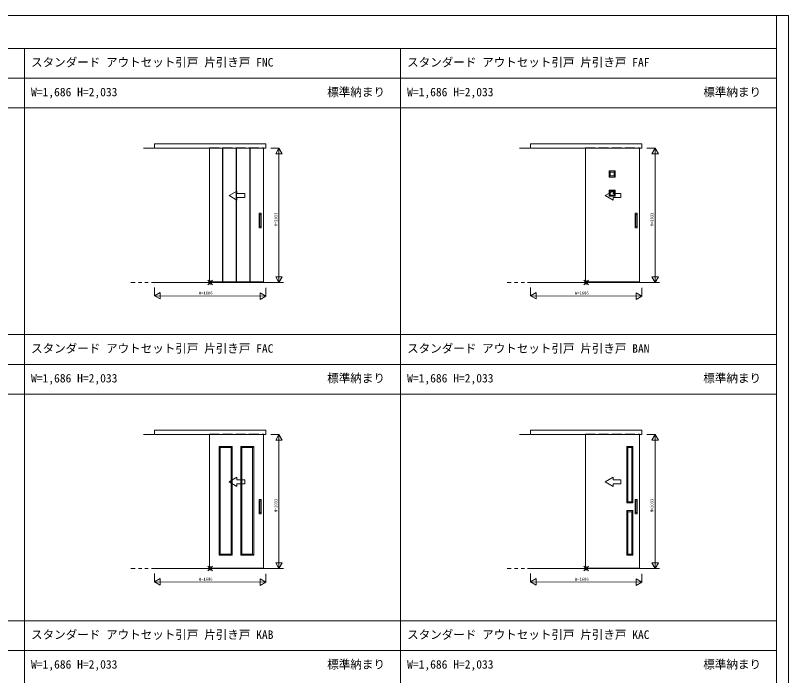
# Model space of a CAD drawing. Units: millimetres, scale not verified. Extents: x -14341 to 14341, y -10000 to 10000.
# Drawn here: x 2623 to 14341, y 1 to 10000 of the extents above; entities that cross this region are included whole.
import ezdxf
from ezdxf.enums import TextEntityAlignment as Align

# ---------------------------------------------------------------- set-up
doc = ezdxf.new("R2010")
doc.units = ezdxf.units.MM
doc.header["$LTSCALE"] = 50
doc.linetypes.add('USER2', pattern=[15, 10, -1, 1, -1, 1, -1])
doc.linetypes.add('USER3', pattern=[4, 3, -1])
doc.layers.add('0-0_0', color=7, linetype='Continuous')
for name, color, linetype, lineweight in [('0-1_YKK_F1', 7, 'Continuous', 18), ('0-2_YKK_A1', 4, 'Continuous', 18), ('0-3_YKK_N1', 2, 'Continuous', 18), ('0-8_YKK_IN', 1, 'Continuous', 18)]:
    doc.layers.add(name, color=color, linetype=linetype, lineweight=lineweight)
doc.styles.add('ＭＳ ゴシック', font='')
doc.styles.get('ＭＳ ゴシック').set_extended_font_data('MS Gothic')

msp = doc.modelspace()

# ---------------------------------------------------------------- linework, layer by layer
at = {"layer": '0-1_YKK_F1'}
for p, q in [((-14340.51, 10000), (14340.51, 10000)), ((14159.49, -10000), (14159.49, 10000)), ((14340.51, -10000), (14340.51, 10000)), ((-14340.51, 9500), (14159.49, 9500)), ((2759.49, -10000), (2759.49, 9500)), ((8459.49, -10000), (8459.49, 9500)), ((-14340.51, 9050), (14159.49, 9050)), ((-14340.51, 8600), (14159.49, 8600)), ((-14340.51, 5165), (14159.49, 5165)), ((-14340.51, 4715), (14159.49, 4715)), ((-14340.51, 4265), (14159.49, 4265)), ((-14340.51, 830), (14159.49, 830)), ((-14340.51, 380), (14159.49, 380))]:
    msp.add_line(p, q, dxfattribs=at)
at = {"layer": '0-2_YKK_A1'}
for p, q in [((4720.55, 7988.5), (4562.3, 7988.5)), ((4720.55, 7988.5), (4562.3, 7988.5)), ((4731.14, 7988.5), (4731.14, 8053.5)), ((4731.14, 7988.5), (4731.14, 8053.5)), ((4731.14, 7988.5), (6417.14, 7988.5)), ((4731.14, 7988.5), (6417.14, 7988.5)), ((5562.14, 7993.5), (5562.14, 5974.5)), ((5562.14, 7993.5), (5577.14, 7993.5)), ((5562.14, 5964.5), (5562.14, 7993.5)), ((5763.14, 5964.5), (5763.14, 7993.5)), ((5767.14, 5964.5), (5767.14, 7993.5)), ((5970.14, 5964.5), (5970.14, 7993.5)), ((5974.14, 5964.5), (5974.14, 7993.5)), ((6177.14, 5964.5), (6177.14, 7993.5)), ((6181.14, 5964.5), (6181.14, 7993.5)), ((6382.14, 7993.5), (6382.14, 5968.5)), ((6382.14, 5964.5), (6382.14, 7993.5)), ((10420.55, 7988.5), (10262.3, 7988.5)), ((10420.55, 7988.5), (10262.3, 7988.5)), ((10431.14, 7988.5), (10431.14, 8053.5)), ((10431.14, 7988.5), (10431.14, 8053.5)), ((10431.14, 7988.5), (12117.14, 7988.5)), ((10431.14, 7988.5), (12117.14, 7988.5)), ((11262.14, 7993.5), (11262.14, 5974.5)), ((11262.14, 7993.5), (11277.14, 7993.5)), ((11262.14, 5964.5), (11262.14, 7993.5)), ((12082.14, 7993.5), (12082.14, 5968.5)), ((12082.14, 5964.5), (12082.14, 7993.5)), ((11622.64, 7644.5), (11622.64, 7552.5)), ((11714.64, 7644.5), (11622.64, 7644.5)), ((11638.64, 7628.5), (11622.64, 7644.5)), ((11638.64, 7628.5), (11638.64, 7568.5)), ((11698.64, 7628.5), (11638.64, 7628.5)), ((11698.64, 7628.5), (11714.64, 7644.5)), ((11638.64, 7568.5), (11622.64, 7552.5)), ((11698.64, 7568.5), (11714.64, 7552.5)), ((5860.14, 7270.86), (5980.14, 7340.15)), ((5860.14, 7270.86), (5980.14, 7340.15)), ((5860.14, 7270.86), (5980.14, 7201.58)), ((5860.14, 7270.86), (5980.14, 7201.58)), ((5980.14, 7300.86), (5980.14, 7340.15)), ((5980.14, 7300.86), (5980.14, 7340.15)), ((5980.14, 7300.86), (6100.14, 7300.86)), ((5980.14, 7300.86), (6100.14, 7300.86)), ((6100.14, 7300.86), (6100.14, 7240.86)), ((6100.14, 7300.86), (6100.14, 7240.86)), ((11560.14, 7270.86), (11680.14, 7340.15)), ((11560.14, 7270.86), (11680.14, 7340.15)), ((11560.14, 7270.86), (11680.14, 7201.58)), ((11560.14, 7270.86), (11680.14, 7201.58)), ((11622.64, 7352.5), (11622.64, 7260.5)), ((11714.64, 7352.5), (11622.64, 7352.5)), ((11638.64, 7336.5), (11622.64, 7352.5)), ((11638.64, 7276.5), (11622.64, 7260.5)), ((11638.64, 7336.5), (11638.64, 7276.5)), ((11698.64, 7336.5), (11638.64, 7336.5)), ((11680.14, 7300.86), (11680.14, 7340.15)), ((11680.14, 7300.86), (11680.14, 7340.15)), ((11680.14, 7300.86), (11800.14, 7300.86)), ((11680.14, 7300.86), (11800.14, 7300.86)), ((11698.64, 7336.5), (11714.64, 7352.5)), ((11698.64, 7276.5), (11714.64, 7260.5)), ((11800.14, 7300.86), (11800.14, 7240.86)), ((11800.14, 7300.86), (11800.14, 7240.86)), ((5980.14, 7201.58), (5980.14, 7240.86)), ((6100.14, 7240.86), (5980.14, 7240.86)), ((5980.14, 7201.58), (5980.14, 7240.86)), ((6100.14, 7240.86), (5980.14, 7240.86)), ((11680.14, 7201.58), (11680.14, 7240.86)), ((11800.14, 7240.86), (11680.14, 7240.86)), ((11680.14, 7201.58), (11680.14, 7240.86)), ((11800.14, 7240.86), (11680.14, 7240.86)), ((6317.14, 7003.5), (6317.14, 6785.5)), ((6346.14, 7004.5), (6318.14, 7004.5)), ((6322.14, 6983.5), (6322.14, 6805.5)), ((6341.14, 6984.5), (6323.14, 6984.5)), ((6342.14, 6983.5), (6342.14, 6805.5)), ((6347.14, 7003.5), (6347.14, 6785.5)), ((12017.14, 7003.5), (12017.14, 6785.5)), ((12046.14, 7004.5), (12018.14, 7004.5)), ((12022.14, 6983.5), (12022.14, 6805.5)), ((12041.14, 6984.5), (12023.14, 6984.5)), ((12042.14, 6983.5), (12042.14, 6805.5)), ((12047.14, 7003.5), (12047.14, 6785.5)), ((6341.14, 6804.5), (6323.14, 6804.5)), ((12041.14, 6804.5), (12023.14, 6804.5)), ((6346.14, 6784.5), (6318.14, 6784.5)), ((12046.14, 6784.5), (12018.14, 6784.5)), ((6382.14, 5955.5), (4766.14, 5955.5)), ((6382.14, 5955.5), (4766.14, 5955.5)), ((5562.14, 5964.5), (6367.14, 5964.5)), ((6367.14, 5964.5), (5587.14, 5964.5)), ((6367.14, 5964.5), (6381.84, 5964.5)), ((6382.14, 5964.5), (6367.14, 5964.5)), ((12082.14, 5955.5), (10466.14, 5955.5)), ((12082.14, 5955.5), (10466.14, 5955.5)), ((11262.14, 5964.5), (12067.14, 5964.5)), ((12067.14, 5964.5), (11287.14, 5964.5)), ((12067.14, 5964.5), (12081.84, 5964.5)), ((12082.14, 5964.5), (12067.14, 5964.5)), ((4720.55, 3653.5), (4562.3, 3653.5)), ((4720.55, 3653.5), (4562.3, 3653.5)), ((4731.14, 3653.5), (4731.14, 3718.5)), ((4731.14, 3653.5), (4731.14, 3718.5)), ((4731.14, 3653.5), (6417.14, 3653.5)), ((4731.14, 3653.5), (6417.14, 3653.5)), ((5562.14, 3658.5), (5562.14, 1639.5)), ((5562.14, 3658.5), (5577.14, 3658.5)), ((5562.14, 1629.5), (5562.14, 3658.5)), ((6382.14, 3658.5), (6382.14, 1633.5)), ((6382.14, 1629.5), (6382.14, 3658.5)), ((10420.55, 3653.5), (10262.3, 3653.5)), ((10420.55, 3653.5), (10262.3, 3653.5)), ((10431.14, 3653.5), (10431.14, 3718.5)), ((10431.14, 3653.5), (10431.14, 3718.5)), ((10431.14, 3653.5), (12117.14, 3653.5)), ((10431.14, 3653.5), (12117.14, 3653.5)), ((11262.14, 3658.5), (11262.14, 1639.5)), ((11262.14, 3658.5), (11277.14, 3658.5)), ((11262.14, 1629.5), (11262.14, 3658.5)), ((12082.14, 3658.5), (12082.14, 1633.5)), ((12082.14, 1629.5), (12082.14, 3658.5)), ((5710.04, 3470), (5710.04, 1825)), ((5906.44, 3470), (5710.04, 3470)), ((5726.04, 3454), (5710.04, 3470)), ((5726.04, 3454), (5726.04, 1841)), ((5890.44, 3454), (5726.04, 3454)), ((5890.44, 3454), (5906.44, 3470)), ((6037.84, 3470), (6037.84, 1825)), ((6234.24, 3470), (6037.84, 3470)), ((6053.84, 3454), (6037.84, 3470)), ((6053.84, 3454), (6053.84, 1841)), ((6218.24, 3454), (6053.84, 3454)), ((6218.24, 3454), (6234.24, 3470)), ((11887.64, 3470), (11887.64, 2619)), ((11979.64, 3470), (11887.64, 3470)), ((11903.64, 3454), (11887.64, 3470)), ((11903.64, 3454), (11903.64, 2635)), ((11963.64, 3454), (11903.64, 3454)), ((11963.64, 3454), (11979.64, 3470)), ((5860.14, 2935.86), (5980.14, 3005.15)), ((5860.14, 2935.86), (5980.14, 3005.15)), ((5860.14, 2935.86), (5980.14, 2866.58)), ((5860.14, 2935.86), (5980.14, 2866.58)), ((5980.14, 2965.86), (5980.14, 3005.15)), ((5980.14, 2965.86), (5980.14, 3005.15)), ((5980.14, 2965.86), (6100.14, 2965.86)), ((5980.14, 2965.86), (6100.14, 2965.86)), ((6100.14, 2965.86), (6100.14, 2905.86)), ((6100.14, 2965.86), (6100.14, 2905.86)), ((11560.14, 2935.86), (11680.14, 3005.15)), ((11560.14, 2935.86), (11680.14, 3005.15)), ((11560.14, 2935.86), (11680.14, 2866.58)), ((11560.14, 2935.86), (11680.14, 2866.58)), ((11680.14, 2965.86), (11680.14, 3005.15)), ((11680.14, 2965.86), (11680.14, 3005.15)), ((11680.14, 2965.86), (11800.14, 2965.86)), ((11680.14, 2965.86), (11800.14, 2965.86)), ((11800.14, 2965.86), (11800.14, 2905.86)), ((11800.14, 2965.86), (11800.14, 2905.86)), ((5980.14, 2866.58), (5980.14, 2905.86)), ((6100.14, 2905.86), (5980.14, 2905.86)), ((5980.14, 2866.58), (5980.14, 2905.86)), ((6100.14, 2905.86), (5980.14, 2905.86)), ((11680.14, 2866.58), (11680.14, 2905.86)), ((11800.14, 2905.86), (11680.14, 2905.86)), ((11680.14, 2866.58), (11680.14, 2905.86)), ((11800.14, 2905.86), (11680.14, 2905.86)), ((6317.14, 2668.5), (6317.14, 2450.5)), ((6346.14, 2669.5), (6318.14, 2669.5)), ((6322.14, 2648.5), (6322.14, 2470.5)), ((6341.14, 2649.5), (6323.14, 2649.5)), ((6342.14, 2648.5), (6342.14, 2470.5)), ((6347.14, 2668.5), (6347.14, 2450.5)), ((11903.64, 2635), (11887.64, 2619)), ((11963.64, 2635), (11979.64, 2619)), ((12017.14, 2668.5), (12017.14, 2450.5)), ((12046.14, 2669.5), (12018.14, 2669.5)), ((12022.14, 2648.5), (12022.14, 2470.5)), ((12041.14, 2649.5), (12023.14, 2649.5)), ((12042.14, 2648.5), (12042.14, 2470.5)), ((12047.14, 2668.5), (12047.14, 2450.5)), ((6341.14, 2469.5), (6323.14, 2469.5)), ((11887.64, 2499), (11887.64, 1825)), ((11979.64, 2499), (11887.64, 2499)), ((11903.64, 2483), (11887.64, 2499)), ((11903.64, 2483), (11903.64, 1841)), ((11963.64, 2483), (11903.64, 2483)), ((11963.64, 2483), (11979.64, 2499)), ((12041.14, 2469.5), (12023.14, 2469.5)), ((6346.14, 2449.5), (6318.14, 2449.5)), ((12046.14, 2449.5), (12018.14, 2449.5)), ((5726.04, 1841), (5710.04, 1825)), ((5890.44, 1841), (5906.44, 1825)), ((6053.84, 1841), (6037.84, 1825)), ((6218.24, 1841), (6234.24, 1825)), ((11903.64, 1841), (11887.64, 1825)), ((11963.64, 1841), (11979.64, 1825)), ((6382.14, 1620.5), (4766.14, 1620.5)), ((6382.14, 1620.5), (4766.14, 1620.5)), ((5562.14, 1629.5), (6367.14, 1629.5)), ((6367.14, 1629.5), (5587.14, 1629.5)), ((6367.14, 1629.5), (6381.84, 1629.5)), ((6382.14, 1629.5), (6367.14, 1629.5)), ((12082.14, 1620.5), (10466.14, 1620.5)), ((12082.14, 1620.5), (10466.14, 1620.5)), ((11262.14, 1629.5), (12067.14, 1629.5)), ((12067.14, 1629.5), (11287.14, 1629.5)), ((12067.14, 1629.5), (12081.84, 1629.5)), ((12082.14, 1629.5), (12067.14, 1629.5))]:
    msp.add_line(p, q, dxfattribs=at)
at = {"layer": '0-2_YKK_A1', "linetype": 'USER3'}
for p, q in [((5562.14, 7993.5), (6382.14, 7993.5)), ((11262.14, 7993.5), (12082.14, 7993.5)), ((5562.14, 3658.5), (6382.14, 3658.5)), ((11262.14, 3658.5), (12082.14, 3658.5))]:
    msp.add_line(p, q, dxfattribs=at)
at = {"layer": '0-2_YKK_A1', "linetype": 'USER2'}
for p, q in [((6686.29, 5955.5), (4373.58, 5955.5)), ((6686.29, 5955.5), (4373.58, 5955.5)), ((12386.29, 5955.5), (10073.58, 5955.5)), ((12386.29, 5955.5), (10073.58, 5955.5)), ((6686.29, 1620.5), (4373.58, 1620.5)), ((6686.29, 1620.5), (4373.58, 1620.5)), ((12386.29, 1620.5), (10073.58, 1620.5)), ((12386.29, 1620.5), (10073.58, 1620.5))]:
    msp.add_line(p, q, dxfattribs=at)
at = {"layer": '0-2_YKK_A1'}
for points in [[(6417.14, 7988.5), (6417.14, 8053.5), (4731.14, 8053.5)], [(6417.14, 7988.5), (6417.14, 8053.5), (4731.14, 8053.5)], [(12117.14, 7988.5), (12117.14, 8053.5), (10431.14, 8053.5)], [(12117.14, 7988.5), (12117.14, 8053.5), (10431.14, 8053.5)], [(11622.64, 7552.5), (11714.64, 7552.5), (11714.64, 7644.5)], [(11638.64, 7568.5), (11698.64, 7568.5), (11698.64, 7628.5)], [(11622.64, 7260.5), (11714.64, 7260.5), (11714.64, 7352.5)], [(11638.64, 7276.5), (11698.64, 7276.5), (11698.64, 7336.5)], [(6417.14, 3653.5), (6417.14, 3718.5), (4731.14, 3718.5)], [(6417.14, 3653.5), (6417.14, 3718.5), (4731.14, 3718.5)], [(12117.14, 3653.5), (12117.14, 3718.5), (10431.14, 3718.5)], [(12117.14, 3653.5), (12117.14, 3718.5), (10431.14, 3718.5)], [(5710.04, 1825), (5906.44, 1825), (5906.44, 3470)], [(5726.04, 1841), (5890.44, 1841), (5890.44, 3454)], [(6037.84, 1825), (6234.24, 1825), (6234.24, 3470)], [(6053.84, 1841), (6218.24, 1841), (6218.24, 3454)], [(11887.64, 2619), (11979.64, 2619), (11979.64, 3470)], [(11903.64, 2635), (11963.64, 2635), (11963.64, 3454)], [(11887.64, 1825), (11979.64, 1825), (11979.64, 2499)], [(11903.64, 1841), (11963.64, 1841), (11963.64, 2483)]]:
    msp.add_lwpolyline(points, dxfattribs=at)
for centre, start, end in [((6318.14, 7003.5), 90, 180), ((6323.14, 6983.5), 90, 180), ((6341.14, 6983.5), 0, 90), ((6346.14, 7003.5), 0, 90), ((12018.14, 7003.5), 90, 180), ((12023.14, 6983.5), 90, 180), ((12041.14, 6983.5), 0, 90), ((12046.14, 7003.5), 0, 90), ((6323.14, 6805.5), 180, 270), ((6341.14, 6805.5), 270, 0), ((12023.14, 6805.5), 180, 270), ((12041.14, 6805.5), 270, 0), ((6318.14, 6785.5), 180, 270), ((6346.14, 6785.5), 270, 0), ((12018.14, 6785.5), 180, 270), ((12046.14, 6785.5), 270, 0), ((6318.14, 2668.5), 90, 180), ((6323.14, 2648.5), 90, 180), ((6341.14, 2648.5), 0, 90), ((6346.14, 2668.5), 0, 90), ((12018.14, 2668.5), 90, 180), ((12023.14, 2648.5), 90, 180), ((12041.14, 2648.5), 0, 90), ((12046.14, 2668.5), 0, 90), ((6323.14, 2470.5), 180, 270), ((6341.14, 2470.5), 270, 0), ((12023.14, 2470.5), 180, 270), ((12041.14, 2470.5), 270, 0), ((6318.14, 2450.5), 180, 270), ((6346.14, 2450.5), 270, 0), ((12018.14, 2450.5), 180, 270), ((12046.14, 2450.5), 270, 0)]:
    msp.add_arc(centre, 1, start, end, dxfattribs=at)
at = {"layer": '0-3_YKK_N1'}
for p, q in [((6492.14, 7988.5), (6617.14, 7988.5)), ((6617.14, 7988.5), (6617.14, 5955.5)), ((12192.14, 7988.5), (12317.14, 7988.5)), ((12317.14, 7988.5), (12317.14, 5955.5)), ((6567.14, 7901.9), (6667.14, 7901.9)), ((12267.14, 7901.9), (12367.14, 7901.9)), ((6567.14, 6042.1), (6667.14, 6042.1)), ((12267.14, 6042.1), (12367.14, 6042.1)), ((6417.14, 5874.5), (6417.14, 5749.5)), ((6492.14, 5955.5), (6617.14, 5955.5)), ((12117.14, 5874.5), (12117.14, 5749.5)), ((12192.14, 5955.5), (12317.14, 5955.5)), ((4731.14, 5755.5), (4817.74, 5805.5)), ((4731.14, 5755.5), (4817.74, 5705.5)), ((4817.74, 5805.5), (4817.74, 5705.5)), ((6330.53, 5799.5), (6417.14, 5749.5)), ((10431.14, 5755.5), (10517.74, 5805.5)), ((10431.14, 5755.5), (10517.74, 5705.5)), ((10517.74, 5805.5), (10517.74, 5705.5)), ((12030.53, 5799.5), (12117.14, 5749.5)), ((6492.14, 3653.5), (6617.14, 3653.5)), ((6617.14, 3653.5), (6617.14, 1620.5)), ((12192.14, 3653.5), (12317.14, 3653.5)), ((12317.14, 3653.5), (12317.14, 1620.5)), ((6567.14, 3566.9), (6667.14, 3566.9)), ((12267.14, 3566.9), (12367.14, 3566.9)), ((6567.14, 1707.1), (6667.14, 1707.1)), ((12267.14, 1707.1), (12367.14, 1707.1)), ((6417.14, 1539.5), (6417.14, 1414.5)), ((6492.14, 1620.5), (6617.14, 1620.5)), ((12117.14, 1539.5), (12117.14, 1414.5)), ((12192.14, 1620.5), (12317.14, 1620.5)), ((4731.14, 1420.5), (4817.74, 1470.5)), ((4731.14, 1420.5), (4817.74, 1370.5)), ((4817.74, 1470.5), (4817.74, 1370.5)), ((6330.53, 1464.5), (6417.14, 1414.5)), ((10431.14, 1420.5), (10517.74, 1470.5)), ((10431.14, 1420.5), (10517.74, 1370.5)), ((10517.74, 1470.5), (10517.74, 1370.5)), ((12030.53, 1464.5), (12117.14, 1414.5))]:
    msp.add_line(p, q, dxfattribs=at)
for points in [[(6567.14, 7901.9), (6617.14, 7988.5), (6667.14, 7901.9)], [(12267.14, 7901.9), (12317.14, 7988.5), (12367.14, 7901.9)], [(6567.14, 6042.1), (6617.14, 5955.5), (6667.14, 6042.1)], [(12267.14, 6042.1), (12317.14, 5955.5), (12367.14, 6042.1)], [(4731.14, 5880.5), (4731.14, 5755.5), (6417.14, 5749.5)], [(10431.14, 5880.5), (10431.14, 5755.5), (12117.14, 5749.5)], [(6330.53, 5799.5), (6330.53, 5699.5), (6417.14, 5749.5)], [(12030.53, 5799.5), (12030.53, 5699.5), (12117.14, 5749.5)], [(6567.14, 3566.9), (6617.14, 3653.5), (6667.14, 3566.9)], [(12267.14, 3566.9), (12317.14, 3653.5), (12367.14, 3566.9)], [(6567.14, 1707.1), (6617.14, 1620.5), (6667.14, 1707.1)], [(12267.14, 1707.1), (12317.14, 1620.5), (12367.14, 1707.1)], [(4731.14, 1545.5), (4731.14, 1420.5), (6417.14, 1414.5)], [(10431.14, 1545.5), (10431.14, 1420.5), (12117.14, 1414.5)], [(6330.53, 1464.5), (6330.53, 1364.5), (6417.14, 1414.5)], [(12030.53, 1464.5), (12030.53, 1364.5), (12117.14, 1414.5)]]:
    msp.add_lwpolyline(points, dxfattribs=at)
at = {"layer": '0-8_YKK_IN'}
for p, q in [((5538.78, 5920.14), (5609.49, 5990.86)), ((5538.78, 5990.86), (5609.49, 5920.14)), ((11238.78, 5920.14), (11309.49, 5990.86)), ((11238.78, 5990.86), (11309.49, 5920.14)), ((5538.78, 1585.14), (5609.49, 1655.86)), ((5538.78, 1655.86), (5609.49, 1585.14)), ((11238.78, 1585.14), (11309.49, 1655.86)), ((11238.78, 1655.86), (11309.49, 1585.14))]:
    msp.add_line(p, q, dxfattribs=at)
for centre in [(5574.14, 5955.5), (11274.14, 5955.5), (5574.14, 1620.5), (11274.14, 1620.5)]:
    msp.add_circle(centre, 25, dxfattribs=at)

# ---------------------------------------------------------------- texts
at = {"layer": '0-0_0', "style": 'ＭＳ ゴシック'}
for s, p in [('スタンダード アウトセット引戸 片引き戸 FNC', (2859.49, 9187.5)), ('スタンダード アウトセット引戸 片引き戸 FAF', (8559.49, 9187.5)), ('標準納まり', (7348.49, 8737.5)), ('標準納まり', (13048.49, 8737.5)), ('W=1,686 H=2,033', (2859.49, 8737.5)), ('W=1,686 H=2,033', (8559.49, 8737.5)), ('スタンダード アウトセット引戸 片引き戸 FAC', (2859.49, 4852.5)), ('スタンダード アウトセット引戸 片引き戸 BAN', (8559.49, 4852.5)), ('標準納まり', (7348.49, 4402.5)), ('標準納まり', (13048.49, 4402.5)), ('W=1,686 H=2,033', (2859.49, 4402.5)), ('W=1,686 H=2,033', (8559.49, 4402.5)), ('スタンダード アウトセット引戸 片引き戸 KAB', (2859.49, 517.5)), ('スタンダード アウトセット引戸 片引き戸 KAC', (8559.49, 517.5)), ('標準納まり', (7348.49, 67.5)), ('標準納まり', (13048.49, 67.5)), ('W=1,686 H=2,033', (2859.49, 67.5)), ('W=1,686 H=2,033', (8559.49, 67.5))]:
    msp.add_text(s, height=128.3, dxfattribs=at).set_placement(p, align=Align.BOTTOM_LEFT)
at = {"layer": '0-3_YKK_N1', "color": 7, "style": 'ＭＳ ゴシック'}
for p in [(6605.14, 6807), (12305.14, 6807), (6605.14, 2472), (12305.14, 2472)]:
    msp.add_text('H=2033', height=43.99, rotation=90, dxfattribs=at).set_placement(p, align=Align.BOTTOM_LEFT)
for p in [(5404.14, 5761.5), (11104.14, 5761.5), (5404.14, 1426.5), (11104.14, 1426.5)]:
    msp.add_text('W=1686', height=43.99, dxfattribs=at).set_placement(p, align=Align.BOTTOM_LEFT)

doc.saveas('drawing.dxf')
